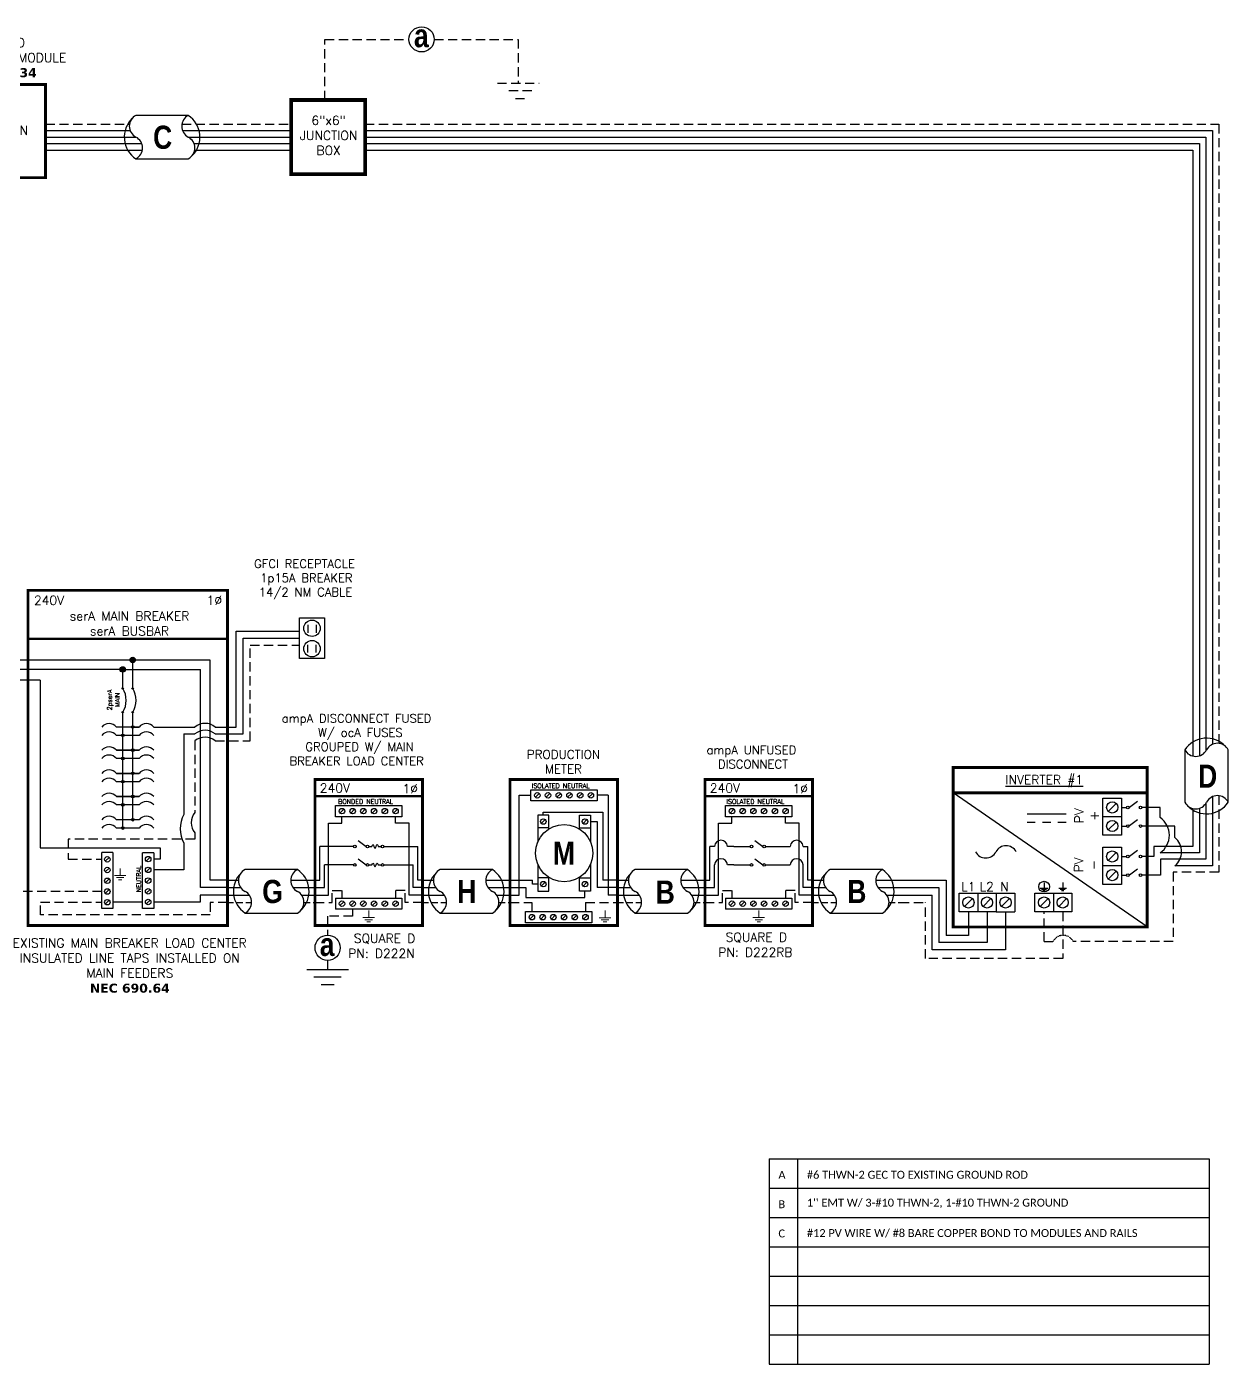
# Model space of a CAD drawing. Header units: feet. Extents: x 7808 to 8568, y 21610 to 22153.
# Drawn here: x 8081 to 8568, y 21611 to 22153 of the extents above; entities that cross this region are included whole.
import ezdxf

# ---------------------------------------------------------------- set-up
doc = ezdxf.new("R2010")
doc.units = ezdxf.units.FT
doc.header["$MEASUREMENT"] = 0
doc.linetypes.add('HIDDEN', pattern=[0.375, 0.25, -0.125])
doc.layers.add('TEXT', color=7, linetype='Continuous')
doc.layers.add('Z - TITLEBLOCK TXT', color=7, linetype='Continuous')
doc.styles.add('ONE LINE TXT', font='techb___.ttf')
doc.styles.get("Standard").update_dxf_attribs({"font": 'simplex.shx'})

# ---------------------------------------------------------------- blocks, each defined once
blk = doc.blocks.new('8x8box')
at = {"lineweight": 50, "const_width": 1.19}
blk.add_lwpolyline([(37.78, 0), (0, 0), (0, 37.78), (37.78, 37.78)], close=True, dxfattribs=at)
at = {"color": 1, "char_height": 3.6576, "attachment_point": 5}
for s, width, insert in [(' \\PMOUNTED \\PUNDER SOLAR MODULE\\P{\\fVerdana|b1|i0|c0|p34;NEC 690.34}', 73.0127, (18.01, 51.7)), ('8"x8"  JUNCTION BOX ', 0.4767, (19.03, 19.26))]:
    blk.add_mtext_dynamic_manual_height_columns(s, width=width, gutter_width=7.17, heights=[0], dxfattribs=dict(at, insert=insert))
blk = doc.blocks.new('6x6box')
at = {"lineweight": 50, "const_width": 1.53}
blk.add_lwpolyline([(30.1, 0), (0, 0), (0, 30.1), (30.1, 30.1)], close=True, dxfattribs=at)
at = {"color": 1, "insert": (15.24, 15.71), "char_height": 3.6576, "width": 0.4767, "attachment_point": 5}
blk.add_mtext('6"x6"  JUNCTION BOX  ', dxfattribs=at)
blk = doc.blocks.new('*U13')
at = {"color": 7, "linetype": 'Continuous'}
for p, q in [((-7.14, 13.31), (-28.39, 13.31)), ((-28.39, -4.31), (-7.14, -4.31))]:
    blk.add_line(p, q, dxfattribs=at)
at = {"color": 7}
for p, q in [((-35.53, 9), (-31.05, 9)), ((-9.81, 9), (0, 9))]:
    blk.add_line(p, q, dxfattribs=at)
at = {"color": 10}
for p, q in [((-35.53, 6), (-30.11, 6)), ((-8.87, 6), (0, 6))]:
    blk.add_line(p, q, dxfattribs=at)
at = {"color": 253}
for p, q in [((-35.53, 3), (-26.66, 3)), ((-5.41, 3), (0, 3))]:
    blk.add_line(p, q, dxfattribs=at)
at = {"color": 92, "linetype": 'HIDDEN', "ltscale": 10}
for p, q in [((-4.48, 0), (0, 0)), ((-35.53, 0), (-25.72, 0))]:
    blk.add_line(p, q, dxfattribs=at)
at = {"color": 7, "linetype": 'Continuous'}
for centre, start, end in [((-22.54, 4.5), 133.9732, 236.4265), ((-12.99, 4.5), 313.9732, 56.4265)]:
    blk.add_arc(centre, 10.58, start, end, dxfattribs=at)
at = {"linetype": 'Continuous'}
for centre, start, end in [((-26.08, 8.91), 117.6639, 242.3361), ((-4.83, 8.91), 117.6639, 242.3361), ((-30.7, 0.09), 297.6639, 62.3361), ((-9.45, 0.09), 297.6639, 62.3361)]:
    blk.add_arc(centre, 4.98, start, end, dxfattribs=at)
blk = doc.blocks.new('unfusedDisconnect')
at = {"lineweight": 50}
blk.add_line((-43.61, 43.06), (0, 43.06), dxfattribs=at)
at = {"color": 1, "linetype": 'Continuous'}
for p, q in [((-35.27, 34.78), (-35.27, 39.32)), ((-35.27, 39.32), (-8.32, 39.32)), ((-8.32, 39.32), (-8.32, 34.78)), ((-8.32, 34.78), (-35.27, 34.78)), ((-31.89, 22.73), (-25.32, 22.73)), ((-23.43, 25.18), (-20.16, 22.74)), ((-19.08, 22.73), (-11.7, 22.73)), ((-23.43, 17.65), (-20.16, 15.2)), ((-31.89, 15.2), (-25.32, 15.2)), ((-19.08, 15.2), (-11.7, 15.19)), ((-35.27, 1.76), (-8.32, 1.76)), ((-35.27, 1.76), (-35.27, -2.78)), ((-8.32, 1.76), (-8.32, -2.78)), ((-8.32, -2.78), (-35.27, -2.78))]:
    blk.add_line(p, q, dxfattribs=at)
at = {"color": 4, "linetype": 'Continuous'}
for p, q in [((-31.89, 37.83), (-33.46, 36.26)), ((-27.53, 37.83), (-29.11, 36.26)), ((-23.18, 37.83), (-24.76, 36.26)), ((-18.83, 37.83), (-20.41, 36.26)), ((-14.48, 37.83), (-16.06, 36.26)), ((-10.13, 37.83), (-11.7, 36.26)), ((-31.89, 0.28), (-33.46, -1.3)), ((-27.53, 0.28), (-29.11, -1.3)), ((-23.18, 0.28), (-24.76, -1.3)), ((-18.83, 0.28), (-20.41, -1.3)), ((-14.48, 0.28), (-16.06, -1.3)), ((-10.13, 0.28), (-11.7, -1.3))]:
    blk.add_line(p, q, dxfattribs=at)
at = {"color": 253, "linetype": 'Continuous'}
for p, q in [((-32.67, 32.17), (-32.67, 34.78)), ((-10.92, 32.17), (-10.92, 34.78)), ((-38.16, 3), (-38.16, 32.17)), ((-38.16, 32.17), (-32.67, 32.17)), ((-5.43, 32.17), (-10.92, 32.17)), ((-5.43, 3), (-5.43, 32.17)), ((-43.61, 3), (-38.16, 3)), ((0, 3), (-5.43, 3))]:
    blk.add_line(p, q, dxfattribs=at)
at = {"color": 7, "linetype": 'Continuous'}
for p, q in [((-41.66, 9), (-41.66, 22.73)), ((-39.8, 22.73), (-41.66, 22.73)), ((-31.89, 22.73), (-34.52, 22.73)), ((-11.7, 22.73), (-9.07, 22.73)), ((-3.79, 22.73), (-1.93, 22.73)), ((-1.93, 9), (-1.93, 22.73))]:
    blk.add_line(p, q, dxfattribs=at)
at = {"color": 10, "linetype": 'Continuous'}
for p, q in [((-39.8, 6), (-39.8, 15.2)), ((-31.89, 15.2), (-34.52, 15.2)), ((-11.7, 15.2), (-9.07, 15.2)), ((-3.79, 6), (-3.79, 15.2)), ((-43.61, 6), (-39.8, 6)), ((0, 6), (-3.79, 6))]:
    blk.add_line(p, q, dxfattribs=at)
at = {"color": 7}
for p, q in [((-43.61, 9), (-41.66, 9)), ((0, 9), (-1.93, 9))]:
    blk.add_line(p, q, dxfattribs=at)
at = {"color": 92, "linetype": 'HIDDEN', "ltscale": 15}
for p, q in [((-43.61, 0), (-36.58, 0)), ((-36.58, 0), (-36.58, 4.9)), ((-36.58, 4.9), (-32.67, 4.9)), ((-32.67, 4.9), (-32.67, 1.76)), ((-7.01, 4.9), (-10.92, 4.9)), ((-10.92, 4.9), (-10.92, 1.76)), ((-7.01, 0), (-7.01, 4.9)), ((0, 0), (-7.01, 0))]:
    blk.add_line(p, q, dxfattribs=at)
at = {"lineweight": 50, "const_width": 1.19}
blk.add_lwpolyline([(-43.61, -9.34), (-43.61, 49.84), (0, 49.84), (0, -9.34)], close=True, dxfattribs=at)
at = {"color": 92, "linetype": 'Continuous', "lineweight": 5, "ltscale": 0.05, "flags": 128}
for points in [[(-21.8, -3.32), (-21.8, -6.17)], [(-24.14, -6.17), (-19.45, -6.17)], [(-20.27, -7.03), (-23.32, -7.03)], [(-21.08, -7.9), (-22.51, -7.9)]]:
    blk.add_lwpolyline(points, dxfattribs=at)
at = {"color": 4, "linetype": 'Continuous'}
for centre in [(-32.67, 37.05), (-28.32, 37.05), (-23.97, 37.05), (-19.62, 37.05), (-15.27, 37.05), (-10.92, 37.05), (-32.67, -0.51), (-28.32, -0.51), (-23.97, -0.51), (-19.62, -0.51), (-15.27, -0.51), (-10.92, -0.51)]:
    blk.add_circle(centre, 1.11, dxfattribs=at)
at = {"color": 1, "linetype": 'Continuous'}
for centre in [(-24.78, 22.73), (-19.62, 22.73), (-24.78, 15.2), (-19.62, 15.2)]:
    blk.add_circle(centre, 0.541, dxfattribs=at)
at = {"color": 7, "linetype": 'Continuous'}
for centre in [(-37.16, 22.58), (-6.43, 22.58)]:
    blk.add_arc(centre, 2.64, 3.2819, 176.7181, dxfattribs=at)
at = {"color": 10, "linetype": 'Continuous'}
for centre in [(-37.16, 15.04), (-6.43, 15.04)]:
    blk.add_arc(centre, 2.64, 3.2819, 176.7181, dxfattribs=at)
at = {"color": 4, "linetype": 'Continuous'}
blk.add_text('ISOLATED NEUTRAL', height=1.8743, dxfattribs=at).set_placement((-34.91, 39.97))
at = {"color": 1}
for s, width, gutter_width, heights, insert, char_height, attachment_point in [('\\A1;\\pi12.228;ampA UNFUSED \\P\\pi16.834;DISCONNECT', 64.922, 0, [11.89], (-55.21, 63.58), 3.4544, 1), ('240V', 0.1481, 0.75, [0], (-35.55, 46.4), 3.658, 5), ('1∅', 0.1481, 0.75, [0], (-4.98, 46.1), 3.658, 5), ('\\A1;\\pi11.999,t30.287;SQUARE D\\P\\pi9.0377,t27.326;PN: D222RB', 51.6906, 0.203, [45.94], (-47.25, -12.27), 3.6576, 1)]:
    blk.add_mtext_dynamic_manual_height_columns(s, width=width, gutter_width=gutter_width, heights=heights, dxfattribs=dict(at, insert=insert, char_height=char_height, attachment_point=attachment_point))
blk = doc.blocks.new('*U26')
at = {"color": 7}
for name, p in [('unfusedDisconnect', (0, 0)), ('*U13', (-43.61, 0))]:
    blk.add_blockref(name, p, dxfattribs=at)
at = {"layer": 'Z - TITLEBLOCK TXT', "color": 1, "linetype": 'Continuous', "insert": (-63.63, 8.88), "char_height": 9.3833, "attachment_point": 1, "style": 'ONE LINE TXT'}
blk.add_mtext_dynamic_manual_height_columns('{\\W1;\\C256;B}', width=0.1385, gutter_width=2.13, heights=[0], dxfattribs=at)
blk = doc.blocks.new('fusedDisconnect')
at = {"lineweight": 50}
blk.add_line((-43.61, 43.06), (0, 43.06), dxfattribs=at)
at = {"color": 1, "linetype": 'Continuous'}
for p, q in [((-35.27, 34.78), (-35.27, 39.32)), ((-35.27, 39.32), (-8.32, 39.32)), ((-8.32, 39.32), (-8.32, 34.78)), ((-8.32, 34.78), (-35.27, 34.78)), ((-26.07, 25.18), (-22.81, 22.74)), ((-21.73, 22.73), (-20.49, 22.73)), ((-17.94, 22.73), (-16.7, 22.73)), ((-26.07, 17.65), (-22.81, 15.2)), ((-21.73, 15.2), (-20.49, 15.2)), ((-17.94, 15.2), (-16.7, 15.2)), ((-35.27, 1.76), (-8.32, 1.76)), ((-35.27, 1.76), (-35.27, -2.78)), ((-8.32, 1.76), (-8.32, -2.78)), ((-8.32, -2.78), (-35.27, -2.78))]:
    blk.add_line(p, q, dxfattribs=at)
at = {"color": 4, "linetype": 'Continuous'}
for p, q in [((-31.89, 37.83), (-33.46, 36.26)), ((-27.53, 37.83), (-29.11, 36.26)), ((-23.18, 37.83), (-24.76, 36.26)), ((-18.83, 37.83), (-20.41, 36.26)), ((-14.48, 37.83), (-16.06, 36.26)), ((-10.13, 37.83), (-11.7, 36.26)), ((-31.89, 0.28), (-33.46, -1.3)), ((-27.53, 0.28), (-29.11, -1.3)), ((-23.18, 0.28), (-24.76, -1.3)), ((-18.83, 0.28), (-20.41, -1.3)), ((-14.48, 0.28), (-16.06, -1.3)), ((-10.13, 0.28), (-11.7, -1.3))]:
    blk.add_line(p, q, dxfattribs=at)
at = {"color": 253, "linetype": 'Continuous'}
for p, q in [((-32.67, 32.17), (-32.67, 34.78)), ((-10.92, 32.17), (-10.92, 34.78)), ((-38.16, 3), (-38.16, 32.17)), ((-38.16, 32.17), (-32.67, 32.17)), ((-5.43, 32.17), (-10.92, 32.17)), ((-5.43, 3), (-5.43, 32.17)), ((-43.61, 3), (-38.16, 3)), ((0, 3), (-5.43, 3))]:
    blk.add_line(p, q, dxfattribs=at)
at = {"color": 7, "linetype": 'Continuous'}
for p, q in [((-27.97, 22.73), (-41.66, 22.73)), ((-41.66, 9), (-41.66, 22.73)), ((-15.62, 22.73), (-1.93, 22.73)), ((-1.93, 9), (-1.93, 22.73))]:
    blk.add_line(p, q, dxfattribs=at)
at = {"color": 10, "linetype": 'Continuous'}
for p, q in [((-27.97, 15.2), (-39.8, 15.2)), ((-39.8, 6), (-39.8, 15.2)), ((-15.62, 15.2), (-3.79, 15.19)), ((-3.79, 6), (-3.79, 15.2)), ((-43.61, 6), (-39.8, 6)), ((0, 6), (-3.79, 6))]:
    blk.add_line(p, q, dxfattribs=at)
at = {"color": 7}
for p, q in [((-43.61, 9), (-41.66, 9)), ((0, 9), (-1.93, 9))]:
    blk.add_line(p, q, dxfattribs=at)
at = {"color": 92, "linetype": 'HIDDEN', "ltscale": 15}
for p, q in [((-43.61, 0), (-36.58, 0)), ((-36.58, 0), (-36.58, 4.9)), ((-36.58, 4.9), (-32.67, 4.9)), ((-32.67, 4.9), (-32.67, 1.76)), ((-7.01, 4.9), (-10.92, 4.9)), ((-10.92, 4.9), (-10.92, 1.76)), ((-7.01, 0), (-7.01, 4.9)), ((0, 0), (-7.01, 0)), ((-28.32, -2.78), (-28.32, -5.55)), ((-28.32, -5.55), (-38.48, -5.55)), ((-38.48, -5.55), (-38.48, -13.28)), ((-38.48, -23.51), (-38.48, -27.17))]:
    blk.add_line(p, q, dxfattribs=at)
at = {"lineweight": 50, "const_width": 1.19}
blk.add_lwpolyline([(-43.61, -9.34), (-43.61, 49.84), (0, 49.84), (0, -9.34)], close=True, dxfattribs=at)
at = {"color": 92, "linetype": 'Continuous', "lineweight": 5, "ltscale": 0.05, "flags": 128}
for points in [[(-21.8, -3.32), (-21.8, -6.17)], [(-24.14, -6.17), (-19.45, -6.17)], [(-20.27, -7.03), (-23.32, -7.03)], [(-21.08, -7.9), (-22.51, -7.9)]]:
    blk.add_lwpolyline(points, dxfattribs=at)
at = {"color": 92, "linetype": 'Continuous', "ltscale": 4, "flags": 128}
for points in [[(-46.96, -27.17), (-30, -27.17)], [(-32.93, -30.31), (-44.02, -30.31)], [(-35.87, -33.46), (-41.08, -33.46)]]:
    blk.add_lwpolyline(points, dxfattribs=at)
at = {"color": 4, "linetype": 'Continuous'}
for centre in [(-32.67, 37.05), (-28.32, 37.05), (-23.97, 37.05), (-19.62, 37.05), (-15.27, 37.05), (-10.92, 37.05), (-32.67, -0.51), (-28.32, -0.51), (-23.97, -0.51), (-19.62, -0.51), (-15.27, -0.51), (-10.92, -0.51)]:
    blk.add_circle(centre, 1.11, dxfattribs=at)
at = {"color": 1, "linetype": 'Continuous'}
for centre in [(-27.43, 22.73), (-22.27, 22.73), (-16.16, 22.73), (-27.43, 15.2), (-22.27, 15.2), (-16.16, 15.19)]:
    blk.add_circle(centre, 0.541, dxfattribs=at)
at = {"color": 7, "linetype": 'Continuous'}
blk.add_circle((-38.48, -18.39), 5.11, dxfattribs=at)
at = {"color": 1, "linetype": 'Continuous'}
for points in [[(-20.49, 22.73), (-20.12, 23.49), (-19.22, 21.97), (-18.39, 23.49), (-17.94, 22.73)], [(-20.49, 15.2), (-20.12, 15.96), (-19.22, 14.43), (-18.39, 15.96), (-17.94, 15.2)]]:
    blk.add_spline(points, degree=3, dxfattribs=at)
at = {"color": 4, "linetype": 'Continuous'}
blk.add_text('BONDED NEUTRAL', height=1.8743, dxfattribs=at).set_placement((-34.19, 39.97))
at = {"color": 1}
for s, width, gutter_width, heights, insert, char_height, attachment_point in [('\\A1;\\pi1.8138;ampA DISCONNECT FUSED \\P\\pi16.536;W/ ocA FUSES\\P\\pi11.355;GROUPED W/ MAIN \\P\\pi4.9392;BREAKER LOAD CENTER', 71.8931, 92.23, [24.13], (-58.88, 76.39), 3.4544, 1), ('240V', 0.1481, 0.75, [0], (-35.55, 46.4), 3.658, 5), ('1∅', 0.1481, 0.75, [0], (-4.98, 46.1), 3.658, 5), ('\\A1;\\pi7.3884,t25.676;SQUARE D\\P\\pi5.1241,t23.412;PN: D222N', 35.0816, 28.88, [13.54], (-35.24, -12.75), 3.6576, 1)]:
    blk.add_mtext_dynamic_manual_height_columns(s, width=width, gutter_width=gutter_width, heights=heights, dxfattribs=dict(at, insert=insert, char_height=char_height, attachment_point=attachment_point))
at = {"color": 1, "linetype": 'Continuous', "insert": (-41.67, -12.34), "char_height": 9.3833, "attachment_point": 1, "style": 'ONE LINE TXT'}
blk.add_mtext_dynamic_manual_height_columns('{\\W1;\\C256;a}', width=0.1385, gutter_width=2.13, heights=[0], dxfattribs=at)
blk = doc.blocks.new('*U19')
at = {"color": 7, "linetype": 'Continuous'}
for p, q in [((-7.14, 13.31), (-28.39, 13.31)), ((-28.39, -4.31), (-7.14, -4.31))]:
    blk.add_line(p, q, dxfattribs=at)
at = {"color": 7}
for p, q in [((-35.53, 9), (-31.05, 9)), ((-9.81, 9), (0, 9))]:
    blk.add_line(p, q, dxfattribs=at)
at = {"color": 10}
for p, q in [((-35.53, 6), (-30.11, 6)), ((-8.87, 6), (0, 6))]:
    blk.add_line(p, q, dxfattribs=at)
at = {"color": 253}
for p, q in [((-35.53, 3), (-26.66, 3)), ((-5.41, 3), (0, 3))]:
    blk.add_line(p, q, dxfattribs=at)
at = {"color": 92, "linetype": 'HIDDEN', "ltscale": 10}
for p, q in [((-4.48, 0), (0, 0)), ((-35.53, 0), (-25.72, 0))]:
    blk.add_line(p, q, dxfattribs=at)
at = {"color": 7, "linetype": 'Continuous'}
for centre, start, end in [((-22.54, 4.5), 133.9732, 236.4265), ((-12.99, 4.5), 313.9732, 56.4265)]:
    blk.add_arc(centre, 10.58, start, end, dxfattribs=at)
at = {"linetype": 'Continuous'}
for centre, start, end in [((-26.08, 8.91), 117.6639, 242.3361), ((-4.83, 8.91), 117.6639, 242.3361), ((-30.7, 0.09), 297.6639, 62.3361), ((-9.45, 0.09), 297.6639, 62.3361)]:
    blk.add_arc(centre, 4.98, start, end, dxfattribs=at)
blk = doc.blocks.new('*U20')
at = {"color": 7}
for name, p in [('fusedDisconnect', (0, 0)), ('*U19', (-43.61, 0))]:
    blk.add_blockref(name, p, dxfattribs=at)
blk = doc.blocks.new('productionMeter')
at = {"color": 253, "linetype": 'Continuous'}
for p, q in [((-39.9, 3), (-39.9, 43.45)), ((-39.9, 43.45), (-35.13, 43.45)), ((-3.71, 43.45), (-8.18, 43.45)), ((-3.71, 43.45), (-3.71, 3)), ((-43.61, 3), (-39.9, 3)), ((0, 3), (-3.71, 3))]:
    blk.add_line(p, q, dxfattribs=at)
at = {"color": 1, "linetype": 'Continuous'}
for p, q in [((-35.13, 41.18), (-35.13, 45.72)), ((-35.13, 45.72), (-8.18, 45.72)), ((-8.18, 45.72), (-8.18, 41.18)), ((-8.18, 41.18), (-35.13, 41.18)), ((-32.38, 35.4), (-32.38, 24.5)), ((-27.84, 35.4), (-32.38, 35.4)), ((-27.84, 29.86), (-27.84, 35.4)), ((-15.47, 29.86), (-15.47, 35.4)), ((-15.47, 35.4), (-10.93, 35.4)), ((-10.93, 35.4), (-10.93, 24.5)), ((-27.84, 30.21), (-32.38, 30.21)), ((-15.47, 30.21), (-10.93, 30.21)), ((-32.38, 15.55), (-32.38, 4.64)), ((-10.93, 15.55), (-10.93, 4.64)), ((-27.84, 10.04), (-32.38, 10.04)), ((-27.84, 4.64), (-27.84, 10.18)), ((-15.47, 4.64), (-15.47, 10.18)), ((-15.47, 10.04), (-10.93, 10.04)), ((-32.38, 4.64), (-27.84, 4.64)), ((-10.93, 4.64), (-15.47, 4.64)), ((-37.32, -8.24), (-37.32, -3.7)), ((-37.32, -3.7), (-10.37, -3.7)), ((-10.37, -3.7), (-10.37, -8.24)), ((-10.37, -8.24), (-37.32, -8.24))]:
    blk.add_line(p, q, dxfattribs=at)
at = {"color": 4, "linetype": 'Continuous'}
for p, q in [((-31.74, 44.23), (-33.32, 42.66)), ((-27.39, 44.23), (-28.97, 42.66)), ((-23.04, 44.23), (-24.62, 42.66)), ((-18.69, 44.23), (-20.26, 42.66)), ((-14.34, 44.23), (-15.91, 42.66)), ((-9.99, 44.23), (-11.56, 42.66)), ((-29.33, 33.59), (-30.9, 32.02)), ((-12.41, 33.59), (-13.98, 32.02)), ((-29.33, 8.23), (-30.9, 6.66)), ((-12.41, 8.23), (-13.98, 6.66)), ((-33.93, -5.19), (-35.51, -6.76)), ((-29.58, -5.19), (-31.15, -6.76)), ((-25.23, -5.19), (-26.8, -6.76)), ((-20.88, -5.19), (-22.45, -6.76)), ((-16.53, -5.19), (-18.1, -6.76)), ((-12.18, -5.19), (-13.75, -6.76))]:
    blk.add_line(p, q, dxfattribs=at)
at = {"color": 7}
for p, q in [((-30.11, 35.4), (-30.11, 36.59)), ((-30.11, 36.59), (-5.98, 36.59)), ((-5.98, 36.59), (-5.98, 9)), ((-43.61, 9), (-34.54, 9)), ((-34.54, 7.44), (-34.54, 9)), ((-32.38, 7.44), (-34.54, 7.44)), ((0, 9), (-5.98, 9))]:
    blk.add_line(p, q, dxfattribs=at)
at = {"color": 10, "linetype": 'Continuous'}
for p, q in [((-10.93, 32.81), (-8.25, 32.81)), ((-8.25, 32.81), (-8.25, 6)), ((-43.61, 6), (-37.24, 6)), ((-37.24, 6), (-37.24, 2.05)), ((0, 6), (-8.25, 6)), ((-37.24, 2.05), (-13.2, 2.05)), ((-13.2, 2.05), (-13.2, 4.64))]:
    blk.add_line(p, q, dxfattribs=at)
at = {"color": 92, "linetype": 'HIDDEN', "ltscale": 15}
for p, q in [((-43.61, 0), (-34.72, 0)), ((-12.97, 0), (-12.97, -3.7)), ((-12.97, 0), (0, 0)), ((-34.72, 0), (-34.72, -3.7))]:
    blk.add_line(p, q, dxfattribs=at)
at = {"lineweight": 50, "const_width": 1.19}
blk.add_lwpolyline([(-43.61, -9.34), (-43.61, 49.84), (0, 49.84), (0, -9.34)], close=True, dxfattribs=at)
at = {"color": 92, "linetype": 'Continuous', "lineweight": 5, "ltscale": 0.05, "flags": 128}
for points in [[(-5.04, -3.33), (-5.04, -6.18)], [(-2.7, -6.18), (-7.38, -6.18)], [(-6.57, -7.05), (-3.51, -7.05)], [(-5.76, -7.91), (-4.32, -7.91)]]:
    blk.add_lwpolyline(points, dxfattribs=at)
at = {"color": 4, "linetype": 'Continuous'}
for centre in [(-32.53, 43.45), (-28.18, 43.45), (-23.83, 43.45), (-19.48, 43.45), (-15.13, 43.45), (-10.78, 43.45), (-30.11, 32.81), (-13.2, 32.81), (-30.11, 7.44), (-13.2, 7.44), (-34.72, -5.97), (-30.37, -5.97), (-26.02, -5.97), (-21.67, -5.97), (-17.32, -5.97), (-12.97, -5.97)]:
    blk.add_circle(centre, 1.11, dxfattribs=at)
at = {"linetype": 'Continuous'}
blk.add_circle((-21.65, 20.02), 11.62, dxfattribs=at)
at = {"color": 4, "linetype": 'Continuous'}
blk.add_text('ISOLATED NEUTRAL', height=1.8743, dxfattribs=at).set_placement((-34.77, 46.37))
at = {"color": 253, "linetype": 'Continuous', "style": 'ONE LINE TXT'}
blk.add_text('M', height=9.38, dxfattribs=at).set_placement((-26.21, 15.31))
at = {"color": 1, "insert": (-21.93, 57.08), "char_height": 3.5433, "attachment_point": 5}
blk.add_mtext_dynamic_manual_height_columns('PRODUCTION METER', width=1.3203, gutter_width=7.17, heights=[0], dxfattribs=at)
blk = doc.blocks.new('*U17')
at = {"color": 7}
blk.add_blockref('productionMeter', (0, 0), dxfattribs=at)
blk = doc.blocks.new('lineTapPanel')
at = {"linetype": 'Continuous'}
h = blk.add_hatch(color=254, dxfattribs=at)
h.dxf.hatch_style = 1
edge = h.paths.add_edge_path()
edge.add_arc((-38.44, 98.34), 1.11, 0, 360)
h = blk.add_hatch(color=254, dxfattribs=at)
h.dxf.hatch_style = 1
edge = h.paths.add_edge_path()
edge.add_arc((-42.47, 94.51), 1.11, 0, 360)
h = blk.add_hatch(color=1, dxfattribs=at)
h.dxf.hatch_style = 1
edge = h.paths.add_edge_path()
edge.add_arc((-42.47, 86.8), 0.291, 0, 360)
h = blk.add_hatch(color=1, dxfattribs=at)
h.dxf.hatch_style = 1
edge = h.paths.add_edge_path()
edge.add_arc((-38.44, 86.8), 0.291, 0, 360)
h = blk.add_hatch(color=1, dxfattribs=at)
h.dxf.hatch_style = 1
edge = h.paths.add_edge_path()
edge.add_arc((-42.47, 77.16), 0.291, 0, 360)
h = blk.add_hatch(color=1, dxfattribs=at)
h.dxf.hatch_style = 1
edge = h.paths.add_edge_path()
edge.add_arc((-38.44, 77.16), 0.291, 0, 360)
h = blk.add_hatch(color=1, dxfattribs=at)
h.dxf.hatch_style = 1
edge = h.paths.add_edge_path()
edge.add_arc((-38.44, 71.16), 0.528, 0, 360)
h = blk.add_hatch(color=1, dxfattribs=at)
h.dxf.hatch_style = 1
edge = h.paths.add_edge_path()
edge.add_arc((-42.47, 67.78), 0.528, 0, 360)
h = blk.add_hatch(color=1, dxfattribs=at)
h.dxf.hatch_style = 1
edge = h.paths.add_edge_path()
edge.add_arc((-38.44, 61.76), 0.528, 0, 360)
h = blk.add_hatch(color=1, dxfattribs=at)
h.dxf.hatch_style = 1
edge = h.paths.add_edge_path()
edge.add_arc((-42.47, 58.38), 0.528, 0, 360)
h = blk.add_hatch(color=1, dxfattribs=at)
h.dxf.hatch_style = 1
edge = h.paths.add_edge_path()
edge.add_arc((-42.47, 48.98), 0.528, 0, 360)
h = blk.add_hatch(color=1, dxfattribs=at)
h.dxf.hatch_style = 1
edge = h.paths.add_edge_path()
edge.add_arc((-38.44, 52.36), 0.528, 0, 360)
h = blk.add_hatch(color=1, dxfattribs=at)
h.dxf.hatch_style = 1
edge = h.paths.add_edge_path()
edge.add_arc((-38.44, 42.95), 0.528, 0, 360)
h = blk.add_hatch(color=1, dxfattribs=at)
h.dxf.hatch_style = 1
edge = h.paths.add_edge_path()
edge.add_arc((-42.47, 39.58), 0.528, 0, 360)
h = blk.add_hatch(color=1, dxfattribs=at)
h.dxf.hatch_style = 1
edge = h.paths.add_edge_path()
edge.add_arc((-38.44, 33.55), 0.528, 0, 360)
h = blk.add_hatch(color=1, dxfattribs=at)
h.dxf.hatch_style = 1
edge = h.paths.add_edge_path()
edge.add_arc((-42.47, 30.17), 0.528, 0, 360)
at = {"color": 155, "true_color": 0x647190}
blk.add_line((-80.92, 126.59), (0, 126.59), dxfattribs=at)
at = {"color": 253, "linetype": 'Continuous'}
for p, q in [((-100.73, 90.2), (-100.73, 109.7)), ((-76.04, 90.2), (-100.73, 90.2)), ((-76.04, 90.2), (-76.04, 22.16)), ((-76.04, 22.16), (-27.25, 22.16)), ((-27.25, 22.16), (-27.25, 17.57)), ((-27.25, 17.57), (-29.89, 17.57)), ((-11.01, 0.16), (-29.89, 0.16)), ((0, 3), (-11.01, 3)), ((-11.01, 3), (-11.01, 0.16))]:
    blk.add_line(p, q, dxfattribs=at)
at = {"color": 10, "linetype": 'Continuous'}
for p, q in [((-94.24, 94.51), (-94.24, 109.7)), ((-43.58, 94.51), (-94.24, 94.51)), ((-42.47, 87.09), (-42.47, 93.4)), ((-41.36, 94.51), (-10.98, 94.51)), ((-10.98, 6), (-10.98, 94.51)), ((-42.47, 30.17), (-42.47, 76.87)), ((-35.88, 67.78), (-45.04, 67.78)), ((-35.88, 58.38), (-45.04, 58.38)), ((-35.88, 48.98), (-45.04, 48.98)), ((-35.88, 39.58), (-45.04, 39.58)), ((-35.88, 30.17), (-45.04, 30.17)), ((0, 6), (-10.98, 6))]:
    blk.add_line(p, q, dxfattribs=at)
at = {"color": 7, "linetype": 'Continuous'}
for p, q in [((-87.75, 98.34), (-87.75, 109.7)), ((-39.56, 98.34), (-87.75, 98.34)), ((-6.96, 9), (-6.96, 98.34)), ((-38.44, 87.09), (-38.44, 97.23)), ((-38.44, 61.76), (-38.44, 76.87)), ((-35.88, 71.16), (-45.04, 71.16)), ((-38.44, 71.16), (-35.88, 71.16)), ((-45.04, 61.76), (-35.88, 61.76)), ((-35.88, 61.76), (-45.04, 61.76)), ((-38.44, 52.36), (-38.44, 61.76)), ((-45.04, 52.36), (-35.88, 52.36)), ((-35.88, 52.36), (-45.04, 52.36)), ((-38.44, 42.95), (-38.44, 52.36)), ((-45.04, 42.95), (-35.88, 42.95)), ((-35.88, 42.95), (-45.04, 42.95)), ((-38.44, 33.55), (-38.44, 42.95)), ((-35.88, 33.55), (-45.04, 33.55))]:
    blk.add_line(p, q, dxfattribs=at)
at = {"lineweight": 50}
blk.add_line((-80.92, 106.95), (0, 106.95), dxfattribs=at)
at = {"color": 7}
for p, q in [((-6.96, 98.34), (-37.33, 98.34)), ((0, 9), (-6.96, 9))]:
    blk.add_line(p, q, dxfattribs=at)
at = {"color": 1, "linetype": 'Continuous'}
for p, q in [((-51.03, -2.51), (-51.03, 20.23)), ((-46.49, 20.23), (-51.03, 20.23)), ((-46.49, 20.23), (-46.49, -2.51)), ((-34.43, -2.43), (-34.43, 20.16)), ((-29.89, 20.16), (-34.43, 20.16)), ((-29.89, 20.16), (-29.89, -2.43)), ((-46.49, -2.51), (-51.03, -2.51)), ((-29.89, -2.43), (-34.43, -2.43))]:
    blk.add_line(p, q, dxfattribs=at)
at = {"color": 4, "linetype": 'Continuous'}
for p, q in [((-47.97, 18.28), (-49.55, 16.71)), ((-31.37, 18.35), (-32.94, 16.78)), ((-47.97, 13.93), (-49.55, 12.36)), ((-31.37, 14), (-32.94, 12.43)), ((-47.97, 9.58), (-49.55, 8.01)), ((-31.37, 9.65), (-32.94, 8.08)), ((-47.97, 5.23), (-49.55, 3.66)), ((-47.97, 0.88), (-49.55, -0.69)), ((-31.37, 5.3), (-32.94, 3.73)), ((-31.37, 0.95), (-32.94, -0.62))]:
    blk.add_line(p, q, dxfattribs=at)
at = {"color": 92, "linetype": 'HIDDEN', "ltscale": 15}
for p, q in [((-51.03, 4.44), (-106.89, 4.44)), ((-106.89, 4.44), (-106.89, -4.87)), ((-75.84, -4.96), (-75.84, 0.09)), ((-75.84, 0.09), (-51.03, 0.09)), ((0, 0), (-6.96, 0)), ((-6.96, -4.96), (-75.84, -4.96)), ((-6.96, 0), (-6.96, -4.96)), ((-106.89, -15.1), (-106.89, -24.84))]:
    blk.add_line(p, q, dxfattribs=at)
at = {"color": 92, "linetype": 'Continuous', "ltscale": 15}
blk.add_line((-34.43, 0.09), (-46.49, 0.09), dxfattribs=at)
at = {"lineweight": 50, "const_width": 1.19}
for points in [[(-103.67, 109.7), (-103.67, 126.59), (-84.82, 126.59), (-84.82, 109.7)], [(-80.92, -9.3), (-80.92, 126.59), (0, 126.59), (0, -9.3)]]:
    blk.add_lwpolyline(points, close=True, dxfattribs=at)
at = {"color": 92, "linetype": 'Continuous', "lineweight": 5, "ltscale": 0.05, "flags": 128}
for points in [[(-45.88, 10.97), (-41.2, 10.97)], [(-43.54, 13.81), (-43.54, 10.97)], [(-42.01, 10.1), (-45.07, 10.1)], [(-42.82, 9.23), (-44.25, 9.23)]]:
    blk.add_lwpolyline(points, dxfattribs=at)
at = {"color": 92, "linetype": 'Continuous', "ltscale": 4, "flags": 128}
for points in [[(-115.37, -24.84), (-98.41, -24.84)], [(-101.35, -27.98), (-112.43, -27.98)], [(-104.29, -31.12), (-109.49, -31.12)]]:
    blk.add_lwpolyline(points, dxfattribs=at)
at = {"linetype": 'Continuous'}
blk.add_circle((-94.24, 118.15), 7.15, dxfattribs=at)
at = {"color": 7, "linetype": 'Continuous'}
for centre, radius in [((-38.44, 98.34), 1.11), ((-38.44, 98.34), 1.11), ((-42.47, 94.51), 1.11), ((-106.89, -9.99), 5.11)]:
    blk.add_circle(centre, radius, dxfattribs=at)
at = {"color": 1, "linetype": 'Continuous'}
for centre, radius in [((-42.47, 86.8), 0.291), ((-38.44, 86.8), 0.291), ((-42.47, 77.16), 0.291), ((-38.44, 77.16), 0.291), ((-38.44, 71.16), 0.528), ((-42.47, 67.78), 0.528), ((-38.44, 61.76), 0.528), ((-42.47, 58.38), 0.528), ((-42.47, 48.98), 0.528), ((-38.44, 52.36), 0.528), ((-38.44, 42.95), 0.528), ((-42.47, 39.58), 0.528), ((-38.44, 33.55), 0.528), ((-42.47, 30.17), 0.528)]:
    blk.add_circle(centre, radius, dxfattribs=at)
at = {"color": 4, "linetype": 'Continuous'}
for centre in [(-48.76, 17.49), (-32.16, 17.57), (-48.76, 13.14), (-32.16, 13.21), (-48.76, 8.79), (-48.76, 4.44), (-32.16, 8.86), (-32.16, 4.51), (-48.76, 0.09), (-32.16, 0.16)]:
    blk.add_circle(centre, 1.11, dxfattribs=at)
at = {"color": 1, "linetype": 'Continuous'}
for centre, radius, start, end in [((-50.14, 81.98), 9.06, 327.8708, 32.1292), ((-46.11, 81.98), 9.06, 327.8708, 32.1292), ((-48.03, 68.62), 3.93, 40.3392, 139.6608), ((-32.88, 68.62), 3.93, 40.3392, 139.6608), ((-48.03, 65.24), 3.93, 40.3392, 139.6608), ((-32.88, 65.24), 3.93, 40.3392, 139.6608), ((-48.03, 59.21), 3.93, 40.3392, 139.6608), ((-48.03, 55.84), 3.93, 40.3392, 139.6608), ((-32.88, 59.21), 3.93, 40.3392, 139.6608), ((-32.88, 55.84), 3.93, 40.3392, 139.6608), ((-48.03, 49.81), 3.93, 40.3392, 139.6608), ((-48.03, 46.43), 3.93, 40.3392, 139.6608), ((-32.88, 49.81), 3.93, 40.3392, 139.6608), ((-32.88, 46.43), 3.93, 40.3392, 139.6608), ((-48.03, 40.41), 3.93, 40.3392, 139.6608), ((-32.88, 40.41), 3.93, 40.3392, 139.6608), ((-48.03, 37.03), 3.93, 40.3392, 139.6608), ((-32.88, 37.03), 3.93, 40.3392, 139.6608), ((-48.03, 31.01), 3.93, 40.3392, 139.6608), ((-32.88, 31.01), 3.93, 40.3392, 139.6608), ((-48.03, 27.63), 3.93, 40.3392, 139.6608), ((-32.88, 27.63), 3.93, 40.3392, 139.6608)]:
    blk.add_arc(centre, radius, start, end, dxfattribs=at)
at = {"color": 253, "linetype": 'Continuous', "style": 'ONE LINE TXT'}
blk.add_text('M', height=9.38, dxfattribs=at).set_placement((-98.8, 113.43))
at = {"color": 4, "linetype": 'Continuous'}
blk.add_text('NEUTRAL', height=1.874, rotation=90, dxfattribs=at).set_placement((-35.08, 4.08))
at = {"color": 1, "attachment_point": 5}
for s, width, gutter_width, heights, insert, char_height in [('EXISTING\\P120/240V UTILITY METER', 0.0523, 7.17, [0], (-118.95, 118.48), 3.5433), ('240V', 0.1481, 0.75, [0], (-72.39, 122.54), 3.658), ('1∅', 0.1481, 0.75, [0], (-5.31, 122.54), 3.658), ('serA MAIN BREAKER\\PserA BUSBAR', 72.4998, 0.75, [0], (-39.75, 113.14), 3.6576), ('EXISTING MAIN BREAKER LOAD CENTER INSULATED LINE TAPS INSTALLED ON MAIN FEEDERS\\P{\\fVerdana|b1|i0|c0|p34;NEC 690.64}', 98.9176, 7.17, [106.42], (-39.63, -25.66), 3.6576)]:
    blk.add_mtext_dynamic_manual_height_columns(s, width=width, gutter_width=gutter_width, heights=heights, dxfattribs=dict(at, insert=insert, char_height=char_height))
at = {"color": 4, "linetype": 'Continuous', "insert": (-46.25, 82.15), "char_height": 1.874, "attachment_point": 5, "rotation": 90}
blk.add_mtext_dynamic_manual_height_columns('2pserA\\PMAIN', width=0.1481, gutter_width=0.75, heights=[0], dxfattribs=at)
at = {"color": 1, "linetype": 'Continuous', "insert": (-110.08, -3.93), "char_height": 9.3833, "attachment_point": 1, "style": 'ONE LINE TXT'}
blk.add_mtext_dynamic_manual_height_columns('{\\W1;\\C256;a}', width=0.1385, gutter_width=2.13, heights=[0], dxfattribs=at)
blk = doc.blocks.new('*U21')
at = {"color": 7}
blk.add_blockref('lineTapPanel', (0, 0), dxfattribs=at)
blk = doc.blocks.new('*T25')
at = {"linetype": 'ByBlock', "lineweight": -2, "transparency": 16777216}
for p, q in [((0, 0), (178.52, 0)), ((0, 0), (0, -83.27)), ((11.58, 0), (11.58, -83.27)), ((178.52, 0), (178.52, -83.27)), ((0, -11.84), (178.52, -11.84)), ((0, -23.75), (178.52, -23.75)), ((0, -35.65), (178.52, -35.65)), ((0, -47.56), (178.52, -47.56)), ((0, -59.46), (178.52, -59.46)), ((0, -71.37), (178.52, -71.37)), ((0, -83.27), (178.52, -83.27))]:
    blk.add_line(p, q, dxfattribs=at)
at = {"color": 0, "linetype": 'Continuous', "transparency": 16777216, "char_height": 3.2119, "attachment_point": 7}
for s, insert, width in [('{\\fCalibri|b0|i0|c0;A', (3.78, -8.06), 4.025), ('{\\fCalibri|b0|i0|c0;#6 THWN-2 GEC TO EXISTING GROUND ROD', (15.36, -8.06), 159.3801), ("{\\fCalibri|b0|i0|c0;1'' EMT W/ 3-#10 THWN-2, 1-#10 THWN-2 GROUND", (15.36, -19.97), 159.3801), ('{\\fCalibri|b0|i0|c0;B', (3.78, -19.97), 4.025), ('{\\fCalibri|b0|i0|c0;C', (3.78, -31.87), 4.025), ('{\\fCalibri|b0|i0|c0;#12 PV WIRE W/ #8 BARE COPPER BOND TO MODULES AND RAILS', (15.36, -31.87), 159.3801), ('{\\fCalibri|b0|i0|c0;', (3.78, -43.78), 4.025), ('{\\fCalibri|b0|i0|c0;', (15.36, -43.78), 159.3801), ('{\\fCalibri|b0|i0|c0;', (3.78, -55.68), 4.025), ('{\\fCalibri|b0|i0|c0;', (15.36, -55.68), 159.3801), ('{\\fCalibri|b0|i0|c0;', (3.78, -67.59), 4.025), ('{\\fCalibri|b0|i0|c0;', (15.36, -67.59), 159.3801), ('{\\fCalibri|b0|i0|c0;', (3.78, -79.5), 4.025), ('{\\fCalibri|b0|i0|c0;', (15.36, -79.5), 159.3801)]:
    blk.add_mtext(s, dxfattribs=dict(at, insert=insert, width=width))
blk = doc.blocks.new('gfci1')
at = {"color": 7, "linetype": 'Continuous'}
for p, q in [((33.46, 0), (33.46, 38.87)), ((33.46, 38.87), (59.14, 38.87)), ((62.57, 41.42), (62.57, 38.21)), ((65.87, 41.42), (65.87, 38.21)), ((62.57, 30.17), (62.57, 33.39)), ((65.87, 30.17), (65.87, 33.39)), ((0, 0), (16.69, 0)), ((24.94, 0), (33.46, 0))]:
    blk.add_line(p, q, dxfattribs=at)
at = {"color": 253, "linetype": 'Continuous'}
for p, q in [((36.28, -2.82), (36.28, 36.06)), ((36.28, 36.06), (59.14, 36.06)), ((12.22, -2.82), (16.69, -2.82)), ((12.22, -2.82), (12.22, -35.5)), ((24.94, -2.82), (36.28, -2.82)), ((12.22, -47.07), (12.22, -57.95)), ((12.22, -57.95), (0, -57.95))]:
    blk.add_line(p, q, dxfattribs=at)
at = {"color": 7}
blk.add_line((16.69, -45.52), (16.69, -45.52), dxfattribs=at)
at = {"color": 7, "linetype": 'Continuous'}
blk.add_lwpolyline([(59.14, 44.31), (69.3, 44.31), (69.3, 27.81), (59.14, 27.81)], close=True, dxfattribs=at)
for centre in [(64.22, 40.06), (64.22, 31.78)]:
    blk.add_circle(centre, 3.33, dxfattribs=at)
blk.add_arc((20.81, -4.99), 6.47, 50.3905, 129.6095, dxfattribs=at)
at = {"color": 253, "linetype": 'Continuous'}
for centre, radius, start, end in [((20.81, -7.8), 6.47, 50.3905, 129.6095), ((22.72, -41.29), 11.99, 151.1704, 208.8296)]:
    blk.add_arc(centre, radius, start, end, dxfattribs=at)
at = {"layer": 'TEXT', "color": 92, "linetype": 'HIDDEN', "ltscale": 15}
for p, q in [((39.09, -5.63), (39.09, 33.24)), ((39.09, 33.24), (59.14, 33.24)), ((16.69, -5.63), (16.69, -34.69)), ((24.94, -5.63), (39.09, -5.63)), ((16.69, -42.94), (16.69, -45.52)), ((16.69, -45.52), (-34.69, -45.52)), ((-34.69, -45.52), (-34.69, -53.67)), ((-34.69, -53.67), (-21.14, -53.67))]:
    blk.add_line(p, q, dxfattribs=at)
at = {"layer": 'TEXT', "color": 92, "linetype": 'Continuous', "ltscale": 15}
for centre, start, end in [((20.81, -10.62), 50.3905, 129.6095), ((21.67, -38.81), 140.3905, 219.6095)]:
    blk.add_arc(centre, 6.47, start, end, dxfattribs=at)
at = {"layer": 'TEXT', "color": 1, "insert": (27.72, 67.97), "char_height": 3.4544, "attachment_point": 1}
blk.add_mtext_dynamic_manual_height_columns('\\A1;\\pi12.999;GFCI RECEPTACLE\\P\\pi15.467;1p15A BREAKER\\P\\pi14.891;14/2 NM CABLE', width=71.8931, gutter_width=92.23, heights=[24.13], dxfattribs=at)
blk = doc.blocks.new('string1')
at = {"color": 7, "linetype": 'Continuous'}
for p, q in [((-560.21, 269.3), (-533.99, 269.3)), ((-520.9, 269.3), (-482.74, 269.3)), ((-444.96, 269.3), (-405.93, 269.3)), ((-384.69, 269.3), (-345.37, 269.3)), ((-315.27, 269.3), (23.33, 269.3)), ((23.33, 269.3), (23.33, 20.94)), ((7.45, 0), (0, 0)), ((7.45, -4.11), (7.45, 0)), ((23.33, -0.31), (23.33, -18.41)), ((23.33, -18.41), (7.45, -18.41))]:
    blk.add_line(p, q, dxfattribs=at)
at = {"color": 253, "linetype": 'Continuous'}
for p, q in [((-560.21, 266.68), (-532.38, 266.68)), ((-522.69, 266.68), (-482.74, 266.68)), ((-444.96, 266.68), (-405.67, 266.68)), ((-384.43, 266.68), (-345.37, 266.68)), ((-315.27, 266.68), (20.71, 266.68)), ((20.71, 266.68), (20.71, 20.82)), ((20.71, -0.42), (20.71, -15.79)), ((20.71, -15.79), (4.87, -15.79)), ((4.87, -15.79), (4.87, -19.9)), ((4.87, -19.9), (0, -19.9))]:
    blk.add_line(p, q, dxfattribs=at)
at = {"linetype": 'Continuous'}
blk.add_arc((2.32, -11.26), 8.8, 305.6505, 54.3495, dxfattribs=at)

msp = doc.modelspace()

# ---------------------------------------------------------------- linework, layer by layer
at = {"color": 92, "linetype": 'HIDDEN', "ltscale": 15}
for p, q in [((8201.6, 22123.42), (8201.6, 22148.01)), ((8201.6, 22148.01), (8235.71, 22148.01)), ((8245.94, 22148.01), (8280.05, 22148.01)), ((8280.05, 22148.01), (8280.05, 22130.22)), ((8088.2, 22113.61), (8122.3, 22113.61)), ((8143.54, 22113.61), (8187.79, 22113.61)), ((8217.89, 22113.61), (8564.36, 22113.61)), ((8564.36, 22113.61), (8564.36, 21862.44)), ((8564.36, 21841.2), (8564.36, 21810.17)), ((8564.36, 21810.17), (8545.85, 21810.17)), ((8545.85, 21810.17), (8545.85, 21782.08)), ((8434.99, 21797.91), (8445.35, 21797.91)), ((8445.35, 21775.21), (8445.35, 21797.91)), ((8493.45, 21782.08), (8493.45, 21794.12)), ((8500.99, 21794.12), (8500.99, 21775.21)), ((8493.45, 21782.08), (8497.06, 21782.08)), ((8545.85, 21782.08), (8505.29, 21782.08)), ((8500.99, 21775.21), (8445.35, 21775.21))]:
    msp.add_line(p, q, dxfattribs=at)
at = {"color": 7, "linetype": 'Continuous'}
for p, q in [((8146.14, 22117.18), (8124.89, 22117.18)), ((8088.2, 22110.99), (8122.56, 22110.99)), ((8143.8, 22110.99), (8187.79, 22110.99)), ((8217.89, 22110.99), (8561.73, 22110.99)), ((8561.73, 22110.99), (8561.73, 21862.03)), ((8124.89, 22099.55), (8146.14, 22099.55)), ((8550.56, 21859.81), (8550.56, 21838.56)), ((8568.19, 21838.56), (8568.19, 21859.81)), ((8535.3, 21787.95), (8456.53, 21842.33)), ((8561.73, 21840.79), (8561.73, 21812.79)), ((8502.35, 21833.72), (8486.59, 21833.72)), ((8489.88, 21830.31), (8486.59, 21830.31)), ((8496.12, 21830.31), (8492.82, 21830.31)), ((8502.35, 21830.31), (8499.06, 21830.31)), ((8546.56, 21828.91), (8533.16, 21828.91)), ((8546.56, 21824.19), (8546.56, 21828.91)), ((8561.73, 21812.79), (8546.56, 21812.79)), ((8434.99, 21806.91), (8453.69, 21806.91)), ((8453.69, 21806.91), (8453.69, 21784.53)), ((8462.75, 21794.12), (8462.75, 21784.53)), ((8462.75, 21784.53), (8453.69, 21784.53))]:
    msp.add_line(p, q, dxfattribs=at)
at = {"color": 253, "linetype": 'Continuous'}
for p, q in [((8088.2, 22108.37), (8124.89, 22108.37)), ((8146.14, 22108.37), (8187.79, 22108.37)), ((8217.89, 22108.37), (8559.11, 22108.37)), ((8559.11, 22108.37), (8559.11, 21859.37)), ((8559.11, 21838.12), (8559.11, 21815.41)), ((8559.11, 21815.41), (8540.65, 21815.41)), ((8540.65, 21815.41), (8540.65, 21809.01)), ((8540.65, 21809.01), (8533.16, 21809.01)), ((8434.99, 21800.91), (8448.08, 21800.91)), ((8448.08, 21778.75), (8448.08, 21800.91)), ((8477.82, 21794.12), (8477.82, 21778.75)), ((8477.82, 21778.75), (8448.08, 21778.75))]:
    msp.add_line(p, q, dxfattribs=at)
at = {"color": 1, "linetype": 'Continuous'}
for p, q in [((8517.35, 21825.14), (8517.35, 21840.21)), ((8517.35, 21840.21), (8524.88, 21840.21)), ((8517.35, 21825.14), (8517.35, 21840.21)), ((8524.88, 21840.21), (8524.88, 21825.14)), ((8524.88, 21840.21), (8524.88, 21832.68)), ((8531.31, 21838.9), (8528.05, 21836.46)), ((8524.88, 21832.68), (8517.35, 21832.68)), ((8524.88, 21836.44), (8526.92, 21836.44)), ((8524.88, 21828.91), (8526.92, 21828.91)), ((8531.31, 21831.37), (8528.05, 21828.93)), ((8524.88, 21825.14), (8517.35, 21825.14)), ((8517.35, 21805.24), (8517.35, 21820.31)), ((8517.35, 21820.31), (8524.88, 21820.31)), ((8524.88, 21820.31), (8524.88, 21812.78)), ((8524.88, 21816.55), (8526.92, 21816.55)), ((8531.31, 21819.01), (8528.05, 21816.57)), ((8524.88, 21812.78), (8517.35, 21812.78)), ((8524.88, 21812.78), (8524.88, 21805.24)), ((8531.31, 21811.47), (8528.05, 21809.03)), ((8524.88, 21805.24), (8517.35, 21805.24)), ((8524.88, 21809.01), (8526.92, 21809.01)), ((8458.98, 21801.65), (8474.05, 21801.65)), ((8458.98, 21794.12), (8458.98, 21801.65)), ((8458.98, 21801.65), (8466.51, 21801.65)), ((8466.51, 21801.65), (8466.51, 21794.12)), ((8474.05, 21801.65), (8474.05, 21794.12)), ((8474.05, 21801.65), (8481.58, 21801.65)), ((8481.58, 21801.65), (8481.58, 21794.12)), ((8489.69, 21801.65), (8504.76, 21801.65)), ((8489.69, 21794.12), (8489.69, 21801.65)), ((8489.69, 21801.65), (8497.22, 21801.65)), ((8497.22, 21801.65), (8497.22, 21794.12)), ((8504.76, 21801.65), (8504.76, 21794.12)), ((8474.05, 21794.12), (8458.98, 21794.12)), ((8474.05, 21794.12), (8481.58, 21794.12)), ((8504.76, 21794.12), (8489.69, 21794.12))]:
    msp.add_line(p, q, dxfattribs=at)
at = {"color": 4, "linetype": 'Continuous'}
for p, q in [((8522.72, 21838.05), (8519.51, 21834.84)), ((8522.72, 21830.52), (8519.51, 21827.3)), ((8522.72, 21818.15), (8519.51, 21814.94)), ((8522.72, 21810.62), (8519.51, 21807.41)), ((8464.35, 21799.49), (8461.14, 21796.28)), ((8471.89, 21799.49), (8468.67, 21796.28)), ((8479.42, 21799.49), (8476.21, 21796.28)), ((8495.06, 21799.49), (8491.85, 21796.28)), ((8502.6, 21799.49), (8499.38, 21796.28))]:
    msp.add_line(p, q, dxfattribs=at)
at = {"color": 10, "linetype": 'Continuous'}
for p, q in [((8434.99, 21803.91), (8450.75, 21803.91)), ((8450.75, 21803.91), (8450.75, 21781.72)), ((8470.28, 21794.12), (8470.28, 21781.72)), ((8470.28, 21781.72), (8450.75, 21781.72))]:
    msp.add_line(p, q, dxfattribs=at)
at = {"color": 92, "linetype": 'HIDDEN', "ltscale": 15, "flags": 128}
for points in [[(8271.57, 22130.22), (8288.53, 22130.22)], [(8285.59, 22127.08), (8274.51, 22127.08)], [(8282.65, 22123.94), (8277.45, 22123.94)]]:
    msp.add_lwpolyline(points, dxfattribs=at)
at = {"color": 7, "lineweight": 50, "const_width": 1.19}
msp.add_lwpolyline([(8456.53, 21787.95), (8456.53, 21852.61), (8535.3, 21852.61), (8535.3, 21787.95)], close=True, dxfattribs=at)
at = {"lineweight": 50, "const_width": 1.19}
msp.add_lwpolyline([(8456.53, 21842.33), (8456.53, 21852.61), (8535.3, 21852.61), (8535.3, 21842.33)], close=True, dxfattribs=at)
at = {"color": 92, "linetype": 'Continuous', "flags": 128}
for points in [[(8493.46, 21806.06), (8493.45, 21803.76)], [(8500.99, 21806.06), (8500.99, 21803.76)], [(8491.92, 21803.76), (8494.99, 21803.76)], [(8494.46, 21803.19), (8492.45, 21803.19)], [(8493.92, 21802.62), (8492.98, 21802.62)], [(8499.45, 21803.76), (8502.52, 21803.76)], [(8501.99, 21803.19), (8499.98, 21803.19)], [(8501.46, 21802.62), (8500.52, 21802.62)]]:
    msp.add_lwpolyline(points, dxfattribs=at)
at = {"color": 7, "linetype": 'Continuous'}
msp.add_circle((8240.83, 22148.01), 5.11, dxfattribs=at)
at = {"color": 4, "linetype": 'Continuous'}
for centre in [(8521.11, 21836.44), (8521.11, 21828.91), (8521.11, 21816.55), (8521.11, 21809.01), (8462.75, 21797.89), (8470.28, 21797.89), (8477.82, 21797.89), (8493.45, 21797.89), (8500.99, 21797.89)]:
    msp.add_circle(centre, 2.27, dxfattribs=at)
at = {"color": 1, "linetype": 'Continuous'}
for centre in [(8527.46, 21836.44), (8532.62, 21836.44), (8527.46, 21828.91), (8532.62, 21828.91), (8527.46, 21816.55), (8532.62, 21816.55), (8527.46, 21809.01), (8532.62, 21809.01)]:
    msp.add_circle(centre, 0.541, dxfattribs=at)
at = {"color": 92, "linetype": 'Continuous'}
msp.add_circle((8493.45, 21804.32), 2.17, dxfattribs=at)
at = {"color": 7, "linetype": 'Continuous'}
for centre, start, end in [((8130.74, 22108.37), 133.9732, 236.4265), ((8140.29, 22108.37), 313.9732, 56.4265), ((8559.37, 21853.96), 43.9732, 146.4265), ((8559.37, 21844.41), 223.9732, 326.4265)]:
    msp.add_arc(centre, 10.58, start, end, dxfattribs=at)
at = {"linetype": 'Continuous'}
for centre, radius, start, end in [((8127.2, 22112.77), 4.98, 117.6639, 242.3361), ((8148.45, 22112.77), 4.98, 117.6639, 242.3361), ((8122.58, 22103.96), 4.98, 297.6639, 62.3361), ((8143.83, 22103.96), 4.98, 297.6639, 62.3361), ((8554.97, 21862.12), 4.98, 207.6639, 332.3361), ((8563.78, 21857.5), 4.98, 27.6639, 152.3361), ((8554.97, 21840.87), 4.98, 207.6639, 332.3361), ((8563.78, 21836.25), 4.98, 27.6639, 152.3361), ((8541.79, 21818.49), 7.43, 309.9338, 50.0662), ((8469.76, 21820.59), 4.65, 207.6639, 332.3361), ((8478, 21816.27), 4.65, 27.6639, 152.3361)]:
    msp.add_arc(centre, radius, start, end, dxfattribs=at)
at = {"color": 92, "linetype": 'HIDDEN', "ltscale": 0.3}
msp.add_arc((8501.17, 21779.92), 4.65, 27.6639, 152.3361, dxfattribs=at)

# ---------------------------------------------------------------- block references
at = {"color": 7}
for name, p in [('8x8box', (8050.42, 22091.91)), ('6x6box', (8187.86, 22093.32)), ('string1', (8533.16, 21836.44)), ('gfci1', (8132.15, 21869.07)), ('*U21', (8162.04, 21797.91)), ('*U20', (8241.18, 21797.91)), ('*U17', (8320.32, 21797.91)), ('*U26', (8399.46, 21797.91)), ('*U13', (8276.71, 21797.91)), ('*U13', (8434.99, 21797.91))]:
    msp.add_blockref(name, p, dxfattribs=at)
msp.add_blockref('*T25', (8381.85, 21693.86))

# ---------------------------------------------------------------- texts
at = {"color": 1, "linetype": 'Continuous'}
msp.add_text('%%UINVERTER #1', height=3.6576, dxfattribs=at).set_placement((8477.74, 21845.87))
at = {"color": 1, "linetype": 'Continuous', "char_height": 9.3833, "attachment_point": 1, "style": 'ONE LINE TXT'}
for s, insert in [('{\\W1;\\C256;a}', (8237.73, 22154.2)), ('{\\W1;\\C256;C}', (8131.87, 22113)), ('{\\W1;\\C256;D}', (8555.94, 21853.82)), ('{\\W1;\\C256;G}', (8176.16, 21807.04)), ('{\\W1;\\C256;H}', (8255.3, 21807.04)), ('{\\W1;\\C256;B}', (8413.58, 21807.04))]:
    msp.add_mtext_dynamic_manual_height_columns(s, width=0.1385, gutter_width=2.13, heights=[0], dxfattribs=dict(at, insert=insert))
at = {"color": 1, "char_height": 3.658, "attachment_point": 5, "rotation": 90}
for s, width, insert in [('PV +', 2.8378, (8510.72, 21833.08)), ('PV -', 2.8013, (8510.5, 21813.11))]:
    msp.add_mtext_dynamic_manual_height_columns(s, width=width, gutter_width=0.75, heights=[0], dxfattribs=dict(at, insert=insert))
at = {"color": 1, "attachment_point": 5}
for s, insert, char_height in [('L1', (8462.69, 21804.29), 3.658), ('L2', (8470.15, 21804.32), 3.658), ('N', (8477.4, 21804.27), 3.66)]:
    msp.add_mtext_dynamic_manual_height_columns(s, width=0.1481, gutter_width=0.75, heights=[0], dxfattribs=dict(at, insert=insert, char_height=char_height))

doc.saveas('drawing.dxf')
